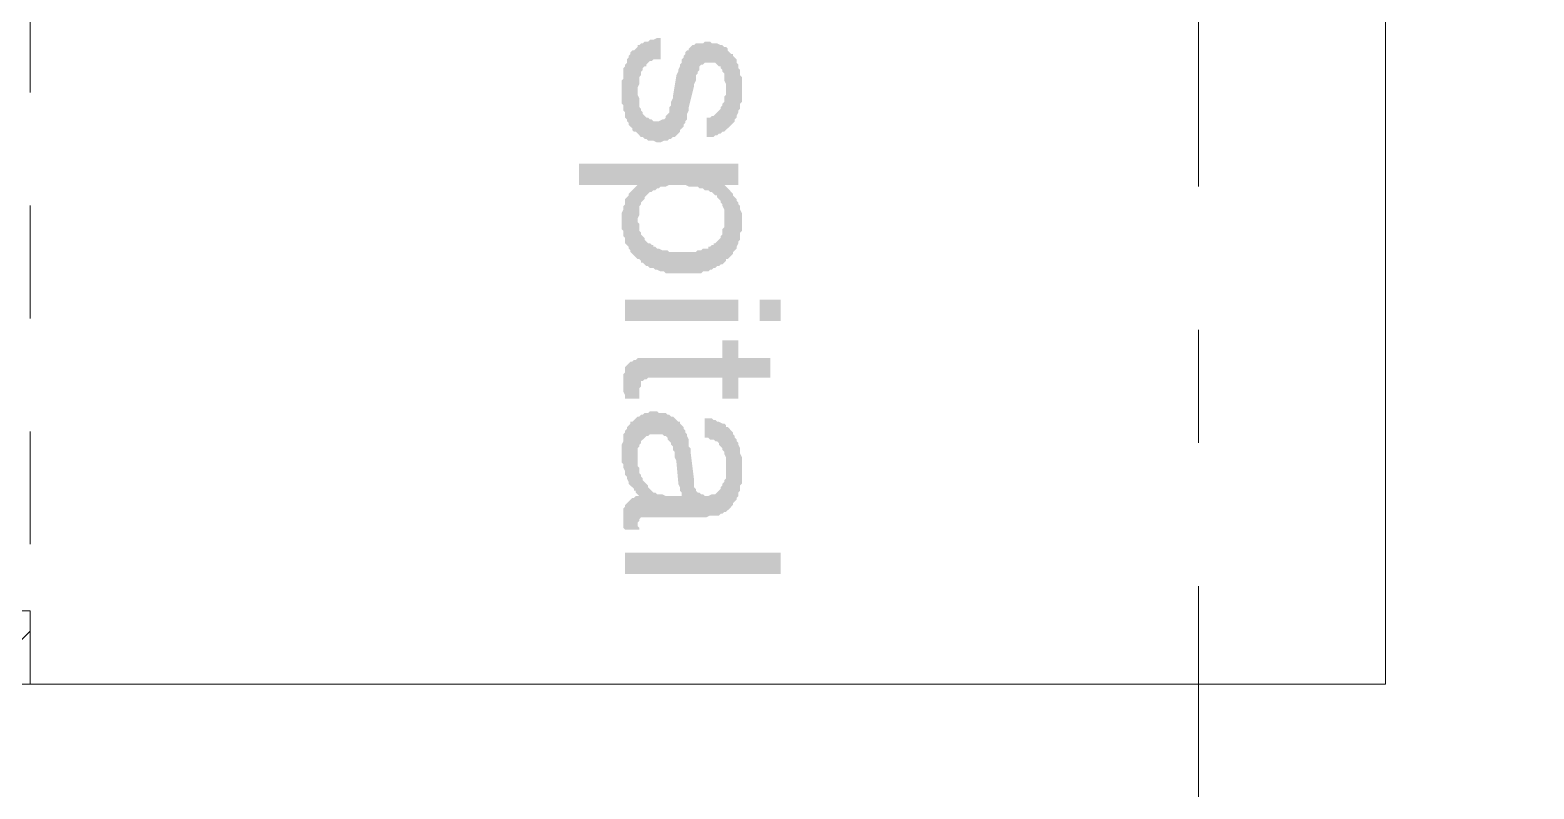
# Model space of a CAD drawing. Header units: metres. Extents: x 83 to 133, y -243 to -94.
# Drawn here: x 89.168 to 90.5, y -130.451 to -129.778 of the extents above; entities that cross this region are included whole.
import ezdxf

# ---------------------------------------------------------------- set-up
doc = ezdxf.new("R2010")
doc.units = ezdxf.units.M
doc.linetypes.add('Dash dot', pattern=[0.015875, 0.00635, -0.004763, 0, -0.004763])
doc.linetypes.add('DASHDOT', pattern=[25.4, 12.7, -6.35, 0, -6.35])
doc.layers.get('0').update_dxf_attribs({"lineweight": 5})
for name, color, linetype, lineweight in [('ARQ_Logo Trofa', 7, 'Continuous', 5), ('ARQ_Tapete', 8, 'Continuous', 5), ('BASE', 7, 'Continuous', 5), ('FOLHA', 15, 'Continuous', 5), ('MP_GENERICO', 7, 'Continuous', 5)]:
    doc.layers.add(name, color=color, linetype=linetype, lineweight=lineweight)

# ---------------------------------------------------------------- blocks, each defined once
blk = doc.blocks.new('Montante retangular - TECHNAL 65 x 65 mm-2272984-200-HOSPITAL - PLANTA PISO 1')
at = {"layer": 'MP_GENERICO'}
h = blk.add_hatch(dxfattribs=at)
h.set_pattern_fill('FP_80', color=256, style=0, pattern_type=2)
h.set_pattern_definition([(45, (-89.168, 130.325), (-0.035355339, 0.035355339), [])])
h.paths.add_polyline_path([(0, -0.0325), (0, 0.0325), (-0.065, 0.0325), (-0.065, -0.0325)])
for p, q in [((0, 0.0325), (-0.065, 0.0325)), ((-0.065, 0.0325), (-0.065, -0.0325)), ((0, -0.0325), (0, 0.0325)), ((-0.065, -0.0325), (0, -0.0325))]:
    blk.add_line(p, q, dxfattribs=at)
blk = doc.blocks.new('TS ST_BASE')
at = {"color": 8, "linetype": 'Dash dot', "lineweight": 18, "true_color": 0x808080}
blk.add_line((89.1681, -125.7339), (89.1681, -130.2924), dxfattribs=at)
blk.add_blockref('Montante retangular - TECHNAL 65 x 65 mm-2272984-200-HOSPITAL - PLANTA PISO 1', (89.1681, -130.3252))
blk = doc.blocks.new('A$C59F85E0B-flat0')
at = {"layer": 'ARQ_Logo Trofa', "true_color": 0x54b0ac, "transparency": 33554559}
for points in [[(-0.0011, -0.7614), (-0.0011, -0.7614), (0.0005, -0.7614), (0.0022, -0.7614), (0.0039, -0.7597), (0.0056, -0.7597), (0.0073, -0.758), (0.009, -0.7563), (0.0107, -0.7546), (0.0124, -0.7529), (0.0124, -0.7529), (0.0124, -0.7512), (0.0141, -0.7495), (0.0141, -0.7479), (0.0158, -0.7462), (0.0158, -0.7445), (0.0158, -0.7411), (0.0175, -0.7394), (0.0175, -0.7377), (0.0175, -0.7343), (0.0175, -0.7343), (0.0175, -0.7309), (0.0175, -0.7292), (0.0158, -0.7259), (0.0158, -0.7242), (0.0158, -0.7225), (0.0158, -0.7191), (0.0141, -0.7174), (0.0141, -0.7157), (0.0124, -0.714), (0.0124, -0.7123), (0.0107, -0.7123), (0.009, -0.7106), (0.0073, -0.7089), (0.0056, -0.7089), (0.0039, -0.7089), (0.0022, -0.7089), (-0.0011, -0.7089), (-0.0028, -0.7089), (-0.0045, -0.7106), (-0.0062, -0.7106), (-0.0079, -0.7123), (-0.0079, -0.7123), (-0.0079, -0.714), (-0.0079, -0.7157), (-0.0096, -0.7174), (-0.0096, -0.7191), (-0.0113, -0.7208), (-0.0113, -0.7242), (-0.0113, -0.7259), (-0.013, -0.7292), (-0.013, -0.7309), (-0.0181, -0.7512), (-0.0181, -0.7546), (-0.0198, -0.758), (-0.0198, -0.7597), (-0.0198, -0.7631), (-0.0214, -0.7648), (-0.0214, -0.7665), (-0.0231, -0.7682), (-0.0231, -0.7699), (-0.0248, -0.7715), (-0.0265, -0.7732), (-0.0265, -0.7749), (-0.0282, -0.7766), (-0.0282, -0.7766), (-0.0299, -0.7783), (-0.0316, -0.78), (-0.0333, -0.78), (-0.035, -0.7817), (-0.0367, -0.7817), (-0.0384, -0.7834), (-0.0401, -0.7834), (-0.0418, -0.7834), (-0.0451, -0.7851), (-0.0468, -0.7851), (-0.0468, -0.7851), (-0.0485, -0.7851), (-0.0519, -0.7834), (-0.0536, -0.7834), (-0.0553, -0.7834), (-0.057, -0.7834), (-0.0587, -0.7817), (-0.0604, -0.7817), (-0.0621, -0.78), (-0.0638, -0.78), (-0.0654, -0.7783), (-0.0671, -0.7766), (-0.0688, -0.7749), (-0.0705, -0.7749), (-0.0722, -0.7732), (-0.0722, -0.7715), (-0.0739, -0.7699), (-0.0756, -0.7682), (-0.0756, -0.7665), (-0.0773, -0.7648), (-0.0773, -0.7631), (-0.079, -0.7614), (-0.079, -0.7597), (-0.079, -0.7563), (-0.0807, -0.7546), (-0.0807, -0.7529), (-0.0807, -0.7495), (-0.0824, -0.7479), (-0.0824, -0.7462), (-0.0824, -0.7428), (-0.0824, -0.7411), (-0.0824, -0.7377), (-0.0824, -0.7377), (-0.0824, -0.7343), (-0.0824, -0.7309), (-0.0824, -0.7292), (-0.0824, -0.7259), (-0.0807, -0.7242), (-0.0807, -0.7208), (-0.0807, -0.7191), (-0.0807, -0.7174), (-0.0807, -0.714), (-0.079, -0.7123), (-0.079, -0.7106), (-0.0773, -0.7089), (-0.0773, -0.7072), (-0.0773, -0.7056), (-0.0756, -0.7039), (-0.0756, -0.7022), (-0.0739, -0.7005), (-0.0739, -0.6988), (-0.0722, -0.6971), (-0.0705, -0.6971), (-0.0688, -0.6954), (-0.0671, -0.6937), (-0.0671, -0.692), (-0.0654, -0.692), (-0.0638, -0.6903), (-0.0621, -0.6903), (-0.0604, -0.6886), (-0.057, -0.6886), (-0.0553, -0.6869), (-0.0536, -0.6869), (-0.0519, -0.6869), (-0.0485, -0.6852), (-0.0468, -0.6852), (-0.0451, -0.6852), (-0.0451, -0.6852), (-0.0451, -0.7056), (-0.0451, -0.7056), (-0.0468, -0.7056), (-0.0485, -0.7056), (-0.0519, -0.7056), (-0.0536, -0.7072), (-0.0553, -0.7072), (-0.057, -0.7089), (-0.0587, -0.7106), (-0.0587, -0.7123), (-0.0604, -0.7123), (-0.0621, -0.714), (-0.0621, -0.7157), (-0.0638, -0.7174), (-0.0638, -0.7191), (-0.0638, -0.7208), (-0.0654, -0.7225), (-0.0654, -0.7242), (-0.0654, -0.7275), (-0.0654, -0.7292), (-0.0671, -0.7326), (-0.0671, -0.7343), (-0.0671, -0.7377), (-0.0671, -0.7394), (-0.0654, -0.7428), (-0.0654, -0.7445), (-0.0654, -0.7479), (-0.0654, -0.7495), (-0.0654, -0.7512), (-0.0638, -0.7529), (-0.0638, -0.7546), (-0.0621, -0.7563), (-0.0621, -0.758), (-0.0604, -0.7597), (-0.0587, -0.7614), (-0.057, -0.7614), (-0.0553, -0.7631), (-0.0536, -0.7631), (-0.0519, -0.7648), (-0.0502, -0.7648), (-0.0485, -0.7648), (-0.0468, -0.7648), (-0.0434, -0.7631), (-0.0418, -0.7631), (-0.0401, -0.7614), (-0.0401, -0.7597), (-0.0401, -0.7597), (-0.0384, -0.758), (-0.0384, -0.758), (-0.0367, -0.7563), (-0.0367, -0.7529), (-0.0367, -0.7512), (-0.035, -0.7495), (-0.035, -0.7462), (-0.0333, -0.7428), (-0.0333, -0.7411), (-0.0299, -0.7208), (-0.0282, -0.7174), (-0.0282, -0.7157), (-0.0265, -0.7123), (-0.0265, -0.7106), (-0.0248, -0.7089), (-0.0248, -0.7056), (-0.0231, -0.7039), (-0.0231, -0.7022), (-0.0214, -0.7005), (-0.0214, -0.6988), (-0.0198, -0.6971), (-0.0181, -0.6971), (-0.0181, -0.6954), (-0.0164, -0.6937), (-0.0147, -0.692), (-0.013, -0.692), (-0.0113, -0.6903), (-0.0096, -0.6903), (-0.0062, -0.6903), (-0.0045, -0.6903), (-0.0028, -0.6886), (-0.0011, -0.6886), (0.0022, -0.6886), (0.0039, -0.6903), (0.0056, -0.6903), (0.0073, -0.6903), (0.009, -0.6903), (0.0124, -0.692), (0.0141, -0.692), (0.0158, -0.6937), (0.0175, -0.6937), (0.0192, -0.6954), (0.0192, -0.6971), (0.0209, -0.6988), (0.0225, -0.7005), (0.0242, -0.7005), (0.0242, -0.7022), (0.0259, -0.7039), (0.0276, -0.7056), (0.0276, -0.7089), (0.0293, -0.7106), (0.0293, -0.7123), (0.0293, -0.714), (0.031, -0.7157), (0.031, -0.7174), (0.031, -0.7208), (0.0327, -0.7225), (0.0327, -0.7259), (0.0327, -0.7275), (0.0327, -0.7292), (0.0327, -0.7326), (0.0327, -0.7343), (0.0327, -0.736), (0.0327, -0.7394), (0.0327, -0.7411), (0.0327, -0.7445), (0.0327, -0.7462), (0.031, -0.7479), (0.031, -0.7512), (0.031, -0.7529), (0.0293, -0.7546), (0.0293, -0.7563), (0.0276, -0.7597), (0.0276, -0.7614), (0.0259, -0.7631), (0.0259, -0.7648), (0.0242, -0.7665), (0.0242, -0.7665), (0.0225, -0.7682), (0.0209, -0.7699), (0.0192, -0.7715), (0.0175, -0.7732), (0.0158, -0.7749), (0.0141, -0.7749), (0.0124, -0.7766), (0.0107, -0.7766), (0.009, -0.7783), (0.0073, -0.7783), (0.0056, -0.78), (0.0039, -0.78), (0.0005, -0.78), (-0.0011, -0.78), (-0.0011, -0.78), (-0.0011, -0.78)], [(-0.079, -1.0304), (-0.079, -1.0271), (-0.0807, -1.0237), (-0.0807, -1.022), (-0.0807, -1.0203), (-0.0807, -1.0169), (-0.0807, -1.0152), (-0.0807, -1.0152), (-0.0807, -1.0118), (-0.0807, -1.0101), (-0.0807, -1.0067), (-0.079, -1.0051), (-0.079, -1.0034), (-0.079, -1), (-0.0773, -0.9983), (-0.0773, -0.9983), (-0.0756, -0.9966), (-0.0756, -0.9966), (-0.0739, -0.9949), (-0.0722, -0.9949), (-0.0705, -0.9932), (-0.0688, -0.9932), (-0.0671, -0.9915), (-0.0654, -0.9915), (-0.0638, -0.9915), (-0.0604, -0.9915), (-0.0587, -0.9915), (-0.057, -0.9915), (0.0141, -0.9915), (0.0141, -0.9915), (0.0141, -0.9746), (0.0293, -0.9746), (0.0293, -0.9915), (0.0293, -0.9915), (0.0598, -0.9915), (0.0598, -1.0101), (0.0293, -1.0101), (0.0293, -1.0101), (0.0293, -1.0304), (0.0141, -1.0304), (0.0141, -1.0101), (0.0141, -1.0101), (-0.057, -1.0101), (-0.0587, -1.0118), (-0.0604, -1.0118), (-0.0621, -1.0135), (-0.0638, -1.0135), (-0.0638, -1.0152), (-0.0638, -1.0186), (-0.0654, -1.0203), (-0.0654, -1.022), (-0.0654, -1.022), (-0.0654, -1.0304)], [(-0.079, -1.1777), (0.0699, -1.1777), (0.0699, -1.1777), (0.0699, -1.1878), (0.0699, -1.198), (0.0699, -1.198), (-0.079, -1.198), (-0.079, -1.198), (-0.079, -1.1878), (-0.079, -1.1777)]]:
    blk.add_hatch(color=135, dxfattribs=at).paths.add_polyline_path(points)
h = blk.add_hatch(color=135, dxfattribs=at)
h.paths.add_polyline_path([(0.0293, -0.8054), (0.0293, -0.8054), (0.0293, -0.8155), (0.0293, -0.8257), (0.0293, -0.8257), (0.0141, -0.8257), (0.0141, -0.8257), (0.0158, -0.8257), (0.0175, -0.8274), (0.0192, -0.8291), (0.0209, -0.8308), (0.0225, -0.8325), (0.0242, -0.8342), (0.0242, -0.8358), (0.0259, -0.8375), (0.0276, -0.8392), (0.0276, -0.8409), (0.0293, -0.8426), (0.0293, -0.8443), (0.031, -0.846), (0.031, -0.8477), (0.031, -0.8494), (0.0327, -0.8528), (0.0327, -0.8545), (0.0327, -0.8561), (0.0327, -0.8595), (0.0327, -0.8595), (0.0327, -0.8629), (0.0327, -0.8646), (0.0327, -0.868), (0.0327, -0.8697), (0.031, -0.8714), (0.031, -0.8748), (0.031, -0.8765), (0.031, -0.8781), (0.0293, -0.8798), (0.0293, -0.8815), (0.0276, -0.8849), (0.0276, -0.8866), (0.0259, -0.8883), (0.0242, -0.89), (0.0242, -0.8917), (0.0225, -0.8934), (0.0209, -0.8951), (0.0192, -0.8968), (0.0175, -0.8968), (0.0175, -0.8985), (0.0158, -0.9001), (0.0141, -0.9018), (0.0124, -0.9018), (0.0107, -0.9035), (0.009, -0.9035), (0.0073, -0.9052), (0.0056, -0.9052), (0.0039, -0.9069), (0.0022, -0.9069), (0.0005, -0.9086), (-0.0028, -0.9086), (-0.0045, -0.9086), (-0.0062, -0.9103), (-0.0079, -0.9103), (-0.0096, -0.9103), (-0.013, -0.9103), (-0.0147, -0.9103), (-0.0164, -0.9103), (-0.0198, -0.9103), (-0.0214, -0.9103), (-0.0248, -0.9103), (-0.0265, -0.9103), (-0.0282, -0.9103), (-0.0316, -0.9103), (-0.0333, -0.9103), (-0.035, -0.9103), (-0.0384, -0.9103), (-0.0401, -0.9103), (-0.0418, -0.9086), (-0.0434, -0.9086), (-0.0451, -0.9086), (-0.0485, -0.9069), (-0.0502, -0.9069), (-0.0519, -0.9052), (-0.0536, -0.9052), (-0.0553, -0.9052), (-0.057, -0.9035), (-0.0587, -0.9035), (-0.0604, -0.9018), (-0.0621, -0.9001), (-0.0638, -0.9001), (-0.0638, -0.8985), (-0.0654, -0.8968), (-0.0654, -0.8968), (-0.0671, -0.8968), (-0.0688, -0.8951), (-0.0705, -0.8934), (-0.0722, -0.8917), (-0.0739, -0.89), (-0.0739, -0.8883), (-0.0756, -0.8866), (-0.0756, -0.8849), (-0.0773, -0.8832), (-0.079, -0.8815), (-0.079, -0.8781), (-0.079, -0.8765), (-0.0807, -0.8748), (-0.0807, -0.8731), (-0.0807, -0.8697), (-0.0824, -0.868), (-0.0824, -0.8663), (-0.0824, -0.8629), (-0.0824, -0.8612), (-0.0824, -0.8595), (-0.0824, -0.8561), (-0.0824, -0.8545), (-0.0824, -0.8528), (-0.0807, -0.8494), (-0.0807, -0.8477), (-0.0807, -0.846), (-0.079, -0.8443), (-0.079, -0.8409), (-0.079, -0.8392), (-0.0773, -0.8375), (-0.0756, -0.8358), (-0.0756, -0.8342), (-0.0739, -0.8325), (-0.0722, -0.8308), (-0.0705, -0.8291), (-0.0688, -0.8274), (-0.0688, -0.8274), (-0.0671, -0.8257), (-0.0671, -0.8257), (-0.123, -0.8257), (-0.123, -0.8257), (-0.123, -0.8155), (-0.123, -0.8054), (-0.123, -0.8054)], flags=0)
h.paths.add_polyline_path([(-0.0671, -0.8578), (-0.0671, -0.8612), (-0.0654, -0.8629), (-0.0654, -0.8646), (-0.0654, -0.8663), (-0.0654, -0.8697), (-0.0638, -0.8714), (-0.0638, -0.8731), (-0.0621, -0.8748), (-0.0604, -0.8765), (-0.0604, -0.8781), (-0.0587, -0.8798), (-0.057, -0.8815), (-0.0553, -0.8815), (-0.0536, -0.8832), (-0.0519, -0.8832), (-0.0519, -0.8849), (-0.0502, -0.8849), (-0.0485, -0.8866), (-0.0468, -0.8866), (-0.0434, -0.8883), (-0.0418, -0.8883), (-0.0401, -0.8883), (-0.0384, -0.8883), (-0.0367, -0.89), (-0.0333, -0.89), (-0.0316, -0.89), (-0.0299, -0.89), (-0.0265, -0.89), (-0.0248, -0.89), (-0.0231, -0.89), (-0.0214, -0.89), (-0.0181, -0.89), (-0.0164, -0.89), (-0.0147, -0.89), (-0.0113, -0.89), (-0.0096, -0.8883), (-0.0079, -0.8883), (-0.0062, -0.8883), (-0.0045, -0.8866), (-0.0011, -0.8866), (0.0005, -0.8866), (0.0005, -0.8849), (0.0022, -0.8849), (0.0039, -0.8832), (0.0056, -0.8832), (0.0056, -0.8815), (0.0073, -0.8815), (0.009, -0.8798), (0.0107, -0.8781), (0.0124, -0.8765), (0.0124, -0.8748), (0.0141, -0.8731), (0.0141, -0.8714), (0.0141, -0.868), (0.0158, -0.8663), (0.0158, -0.8646), (0.0158, -0.8612), (0.0158, -0.8595), (0.0158, -0.8578), (0.0158, -0.8561), (0.0158, -0.8528), (0.0158, -0.8511), (0.0158, -0.8494), (0.0141, -0.846), (0.0141, -0.8443), (0.0124, -0.8426), (0.0124, -0.8409), (0.0107, -0.8392), (0.009, -0.8375), (0.009, -0.8358), (0.0073, -0.8358), (0.0056, -0.8342), (0.0056, -0.8342), (0.0039, -0.8325), (0.0022, -0.8325), (0.0005, -0.8308), (-0.0011, -0.8308), (-0.0028, -0.8308), (-0.0045, -0.8291), (-0.0062, -0.8291), (-0.0079, -0.8291), (-0.0096, -0.8274), (-0.0113, -0.8274), (-0.013, -0.8274), (-0.0164, -0.8274), (-0.0181, -0.8274), (-0.0214, -0.8257), (-0.0231, -0.8257), (-0.0248, -0.8257), (-0.0282, -0.8257), (-0.0299, -0.8257), (-0.0299, -0.8257), (-0.0299, -0.8257), (-0.0299, -0.8257), (-0.0333, -0.8257), (-0.035, -0.8257), (-0.0367, -0.8257), (-0.0401, -0.8274), (-0.0418, -0.8274), (-0.0434, -0.8274), (-0.0451, -0.8274), (-0.0468, -0.8291), (-0.0485, -0.8291), (-0.0502, -0.8308), (-0.0519, -0.8308), (-0.0536, -0.8325), (-0.0553, -0.8325), (-0.057, -0.8342), (-0.0587, -0.8358), (-0.0604, -0.8375), (-0.0604, -0.8392), (-0.0621, -0.8409), (-0.0638, -0.8426), (-0.0638, -0.8443), (-0.0654, -0.846), (-0.0654, -0.8477), (-0.0654, -0.8511), (-0.0654, -0.8528), (-0.0654, -0.8545), (-0.0671, -0.8578), (-0.0671, -0.8578)], flags=0)
h = blk.add_hatch(color=135, dxfattribs=at)
h.paths.add_polyline_path([(-0.079, -0.9357), (0.0293, -0.9357), (0.0293, -0.9357), (0.0293, -0.9458), (0.0293, -0.956), (0.0293, -0.956), (-0.079, -0.956), (-0.079, -0.956), (-0.079, -0.9458), (-0.079, -0.9357)], flags=0)
h.paths.add_polyline_path([(0.0699, -0.9357), (0.0699, -0.956), (0.0496, -0.956), (0.0496, -0.9357)], flags=0)
h = blk.add_hatch(color=135, dxfattribs=at)
h.paths.add_polyline_path([(-0.0824, -1.0812), (-0.0824, -1.0778), (-0.0824, -1.0761), (-0.0824, -1.0744), (-0.0807, -1.071), (-0.0807, -1.0694), (-0.0807, -1.0677), (-0.0807, -1.0643), (-0.079, -1.0626), (-0.079, -1.0609), (-0.0773, -1.0592), (-0.0773, -1.0575), (-0.0756, -1.0558), (-0.0739, -1.0541), (-0.0739, -1.0524), (-0.0722, -1.0524), (-0.0705, -1.0507), (-0.0688, -1.0491), (-0.0671, -1.0474), (-0.0654, -1.0474), (-0.0638, -1.0457), (-0.0621, -1.0457), (-0.0604, -1.044), (-0.0587, -1.044), (-0.057, -1.044), (-0.0553, -1.0423), (-0.0519, -1.0423), (-0.0502, -1.0423), (-0.0485, -1.0423), (-0.0468, -1.044), (-0.0434, -1.044), (-0.0418, -1.044), (-0.0401, -1.044), (-0.0384, -1.0457), (-0.0367, -1.0457), (-0.035, -1.0474), (-0.0333, -1.0474), (-0.0316, -1.0491), (-0.0299, -1.0507), (-0.0282, -1.0524), (-0.0265, -1.0524), (-0.0265, -1.0541), (-0.0248, -1.0558), (-0.0231, -1.0575), (-0.0231, -1.0592), (-0.0214, -1.0609), (-0.0214, -1.0626), (-0.0198, -1.0643), (-0.0198, -1.066), (-0.0181, -1.0694), (-0.0181, -1.071), (-0.0181, -1.0727), (-0.0181, -1.0761), (-0.0164, -1.0778), (-0.0164, -1.0812), (-0.013, -1.1083), (-0.013, -1.11), (-0.013, -1.1134), (-0.013, -1.115), (-0.0113, -1.1167), (-0.0113, -1.1184), (-0.0096, -1.1201), (-0.0079, -1.1201), (-0.0062, -1.1218), (-0.0045, -1.1218), (-0.0028, -1.1235), (-0.0011, -1.1235), (-0.0011, -1.1235), (0.0005, -1.1235), (0.0039, -1.1218), (0.0056, -1.1218), (0.0073, -1.1218), (0.009, -1.1201), (0.0107, -1.1184), (0.0124, -1.1167), (0.0124, -1.115), (0.0141, -1.1134), (0.0141, -1.1117), (0.0158, -1.11), (0.0158, -1.1083), (0.0175, -1.1066), (0.0175, -1.1049), (0.0175, -1.1015), (0.0175, -1.0998), (0.0175, -1.0964), (0.0175, -1.0947), (0.0175, -1.093), (0.0175, -1.0897), (0.0175, -1.088), (0.0175, -1.0863), (0.0158, -1.0829), (0.0158, -1.0812), (0.0141, -1.0795), (0.0141, -1.0778), (0.0124, -1.0761), (0.0124, -1.0761), (0.0107, -1.0744), (0.0107, -1.0727), (0.009, -1.071), (0.0073, -1.071), (0.0056, -1.0694), (0.0022, -1.0694), (0.0005, -1.0677), (-0.0011, -1.0677), (-0.0028, -1.0677), (-0.0028, -1.0677), (-0.0028, -1.0491), (-0.0028, -1.0491), (-0.0011, -1.0491), (0.0022, -1.0491), (0.0039, -1.0491), (0.0056, -1.0507), (0.0073, -1.0507), (0.009, -1.0524), (0.0107, -1.0524), (0.0141, -1.0541), (0.0158, -1.0541), (0.0175, -1.0558), (0.0175, -1.0575), (0.0192, -1.0575), (0.0209, -1.0592), (0.0225, -1.0609), (0.0242, -1.0626), (0.0242, -1.0626), (0.0242, -1.0643), (0.0259, -1.066), (0.0259, -1.0677), (0.0276, -1.0694), (0.0276, -1.071), (0.0293, -1.0727), (0.0293, -1.0744), (0.031, -1.0778), (0.031, -1.0795), (0.031, -1.0812), (0.031, -1.0829), (0.0327, -1.0863), (0.0327, -1.088), (0.0327, -1.0914), (0.0327, -1.093), (0.0327, -1.0964), (0.0327, -1.0981), (0.0327, -1.1015), (0.0327, -1.1032), (0.0327, -1.1066), (0.0327, -1.1083), (0.0327, -1.1117), (0.031, -1.1134), (0.031, -1.115), (0.031, -1.1184), (0.0293, -1.1201), (0.0293, -1.1218), (0.0293, -1.1235), (0.0276, -1.1252), (0.0276, -1.1269), (0.0259, -1.1286), (0.0242, -1.1303), (0.0242, -1.132), (0.0225, -1.1337), (0.0209, -1.1354), (0.0209, -1.1354), (0.0192, -1.137), (0.0175, -1.1387), (0.0158, -1.1387), (0.0141, -1.1404), (0.0124, -1.1404), (0.0107, -1.1421), (0.0073, -1.1421), (0.0056, -1.1421), (0.0039, -1.1421), (0.0022, -1.1421), (-0.0011, -1.1438), (-0.0011, -1.1438), (-0.0604, -1.1438), (-0.0621, -1.1438), (-0.0638, -1.1438), (-0.0654, -1.1455), (-0.0654, -1.1472), (-0.0671, -1.1489), (-0.0671, -1.1506), (-0.0671, -1.1523), (-0.0671, -1.1523), (-0.0654, -1.154), (-0.0654, -1.1557), (-0.079, -1.1557), (-0.0807, -1.154), (-0.0807, -1.1523), (-0.0807, -1.1506), (-0.0807, -1.1472), (-0.0807, -1.1455), (-0.0807, -1.1438), (-0.0807, -1.1421), (-0.0807, -1.1387), (-0.0807, -1.137), (-0.0807, -1.1354), (-0.079, -1.1337), (-0.079, -1.132), (-0.0773, -1.1303), (-0.0756, -1.1286), (-0.0756, -1.1286), (-0.0739, -1.1269), (-0.0722, -1.1252), (-0.0705, -1.1252), (-0.0688, -1.1235), (-0.0671, -1.1235), (-0.0654, -1.1235), (-0.0654, -1.1235), (-0.0671, -1.1218), (-0.0688, -1.1201), (-0.0688, -1.1184), (-0.0705, -1.1184), (-0.0705, -1.1167), (-0.0722, -1.115), (-0.0739, -1.1134), (-0.0756, -1.1117), (-0.0756, -1.11), (-0.0773, -1.1066), (-0.0773, -1.1049), (-0.079, -1.1032), (-0.079, -1.1015), (-0.079, -1.0998), (-0.0807, -1.0964), (-0.0807, -1.0947), (-0.0807, -1.093), (-0.0824, -1.0914), (-0.0824, -1.088), (-0.0824, -1.0863), (-0.0824, -1.0829), (-0.0824, -1.0812), (-0.0824, -1.0812)], flags=0)
h.paths.add_polyline_path([(-0.0367, -1.1235), (-0.0248, -1.1235), (-0.0248, -1.1235), (-0.0248, -1.1201), (-0.0265, -1.1184), (-0.0265, -1.1167), (-0.0265, -1.115), (-0.0282, -1.1117), (-0.0282, -1.11), (-0.0299, -1.0914), (-0.0299, -1.0897), (-0.0316, -1.0863), (-0.0316, -1.0846), (-0.0316, -1.0812), (-0.0333, -1.0795), (-0.0333, -1.0778), (-0.0333, -1.0761), (-0.035, -1.0744), (-0.035, -1.0727), (-0.0367, -1.071), (-0.0384, -1.0694), (-0.0384, -1.0677), (-0.0401, -1.066), (-0.0418, -1.066), (-0.0434, -1.0643), (-0.0468, -1.0643), (-0.0485, -1.0643), (-0.0502, -1.0643), (-0.0519, -1.0643), (-0.0553, -1.0643), (-0.057, -1.066), (-0.0587, -1.066), (-0.0604, -1.0677), (-0.0621, -1.0694), (-0.0621, -1.0694), (-0.0638, -1.071), (-0.0638, -1.0727), (-0.0654, -1.0744), (-0.0654, -1.0761), (-0.0671, -1.0778), (-0.0671, -1.0812), (-0.0671, -1.0829), (-0.0671, -1.0846), (-0.0671, -1.088), (-0.0671, -1.0897), (-0.0671, -1.0914), (-0.0671, -1.0947), (-0.0654, -1.0964), (-0.0654, -1.0981), (-0.0654, -1.1015), (-0.0638, -1.1032), (-0.0638, -1.1049), (-0.0621, -1.1066), (-0.0621, -1.1083), (-0.0604, -1.11), (-0.0587, -1.1117), (-0.057, -1.1134), (-0.057, -1.115), (-0.0553, -1.1167), (-0.0536, -1.1184), (-0.0519, -1.1201), (-0.0502, -1.1201), (-0.0485, -1.1218), (-0.0468, -1.1218), (-0.0451, -1.1218), (-0.0434, -1.1218), (-0.0434, -1.1218), (-0.0401, -1.1235), (-0.0384, -1.1235), (-0.0367, -1.1235), (-0.0367, -1.1235)], flags=0)

msp = doc.modelspace()

# ---------------------------------------------------------------- linework, layer by layer
at = {"layer": 'ARQ_Tapete', "linetype": 'Continuous'}
for p, q in [((90.3681, -130.3577), (90.3681, -127.9577)), ((89.1681, -130.3577), (90.3681, -130.3577))]:
    msp.add_line(p, q, dxfattribs=at)
at = {"layer": 'FOLHA', "linetype": 'DASHDOT', "ltscale": 0.02}
msp.add_lwpolyline([(132.5059, -128.4471), (90.2027, -128.4471), (90.2027, -130.712), (83.8335, -130.712)], dxfattribs=at)

# ---------------------------------------------------------------- block references
at = {"layer": 'ARQ_Logo Trofa', "xscale": 0.9255920948557345, "yscale": 0.9255920948557345, "zscale": 0.9255920948557345}
msp.add_blockref('A$C59F85E0B-flat0', (89.7681, -129.1513), dxfattribs=at)
at = {"layer": 'BASE'}
msp.add_blockref('TS ST_BASE', (0, 0), dxfattribs=at)

doc.saveas('drawing.dxf')
